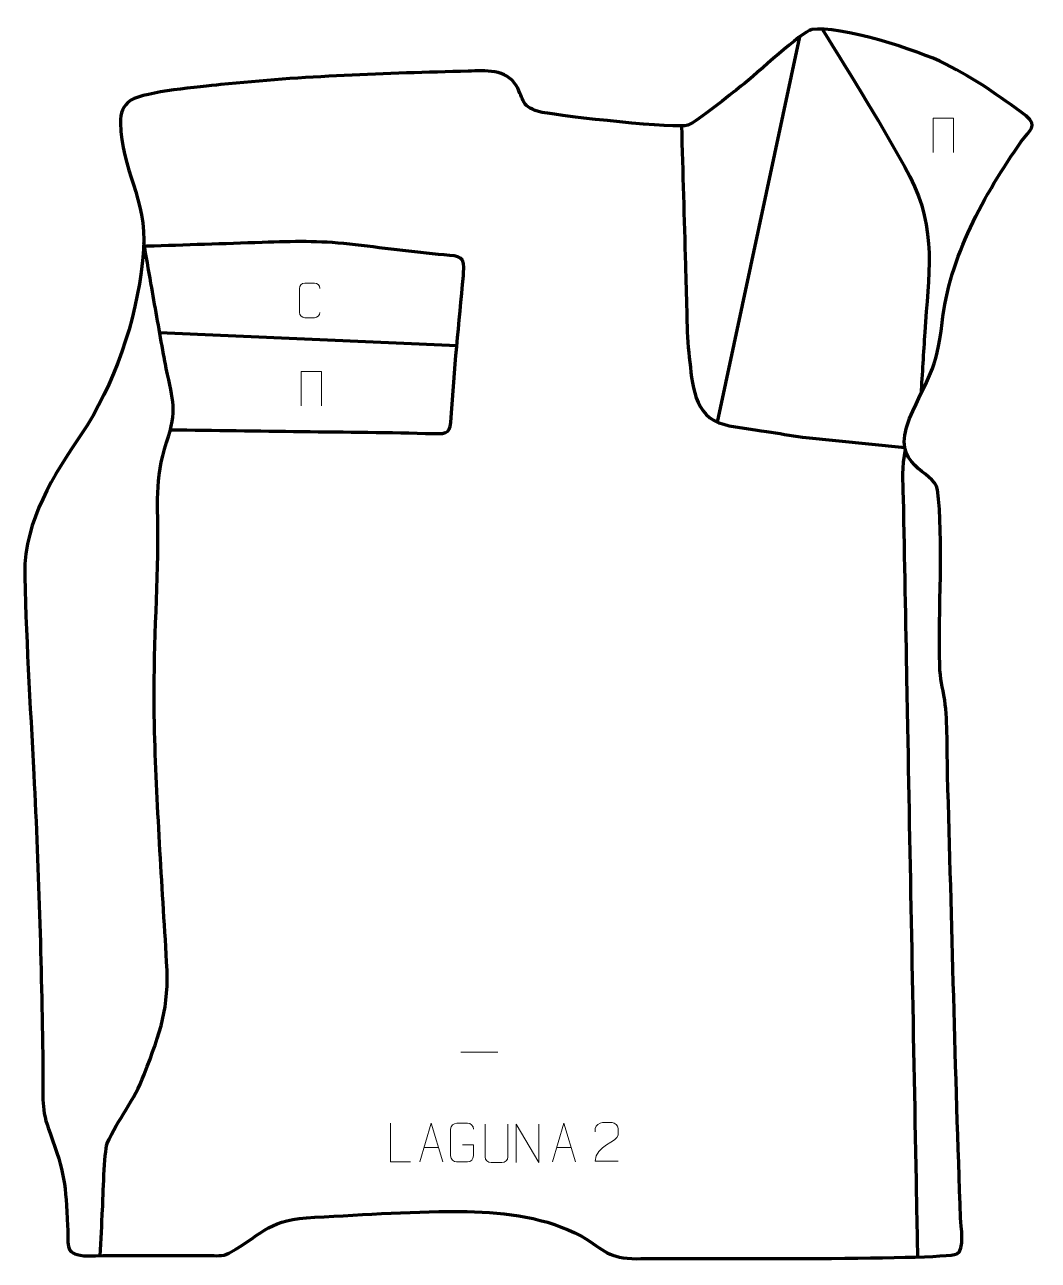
# Model space of a CAD drawing. Header units: millimetres. Extents: x -537 to 120, y -75 to 725.
import ezdxf

# ---------------------------------------------------------------- set-up
doc = ezdxf.new("R2010")
doc.units = ezdxf.units.MM
doc.header["$MEASUREMENT"] = 0
doc.layers.add('layer 2', color=7, linetype='Continuous')
doc.layers.add('layer 3', color=7, linetype='Continuous')

msp = doc.modelspace()

# ---------------------------------------------------------------- linework, layer by layer
at = {"layer": 'layer 2', "color": 142, "lineweight": 158}
for points, knots in [([(-20.4533, 722.6308), (-1.3761, 691.0678), (19.1797, 659.254), (36.3873, 626.7011), (36.3873, 626.7011), (54.3913, 592.6414), (48.4217, 562.3982), (46.1208, 525.8879), (46.1208, 525.8879), (45.2777, 512.5098), (44.436, 499.1315), (43.5908, 485.7535)], [0, 0, 0, 0, 0.25, 0.25, 0.25, 0.25, 0.5, 0.5, 0.5, 0.5, 1, 1, 1, 1]), ([(-111.477, 659.4754), (-110.6123, 629.505), (-109.7476, 599.5346), (-108.8829, 569.5642), (-108.8829, 569.5642), (-108.5947, 559.5741), (-108.3065, 549.5839), (-108.0182, 539.5938), (-108.0182, 539.5938), (-107.7602, 530.6516), (-107.9571, 521.5732), (-106.7541, 512.7078), (-106.7541, 512.7078), (-104.7028, 496.9331), (-104.9374, 474.0378), (-87.2687, 467.2536), (-87.2687, 467.2536), (-79.7291, 464.3587), (-65.0243, 462.9921), (-56.3541, 461.5978), (-56.3541, 461.5978), (-48.5768, 460.3471), (-40.7992, 459.0979), (-33.0216, 457.8492), (-33.0216, 457.8492), (-33.0216, 457.8492), (33.1992, 451.1413), (33.1992, 451.1413)], [0, 0, 0, 0, 0.125, 0.125, 0.125, 0.125, 0.25, 0.25, 0.25, 0.25, 0.375, 0.375, 0.375, 0.375, 0.5, 0.5, 0.5, 0.5, 0.625, 0.625, 0.625, 0.625, 0.75, 0.75, 0.75, 0.75, 1, 1, 1, 1]), ([(-442.4779, 462.75), (-414.0892, 462.3647), (-385.7006, 461.9794), (-357.3119, 461.5941), (-357.3119, 461.5941), (-328.9543, 461.2093), (-300.2902, 461.1227), (-271.9756, 460.2481), (-271.9756, 460.2481), (-262.0968, 459.943), (-261.3176, 460.9659), (-260.6563, 470.6829), (-260.6563, 470.6829), (-258.5884, 501.0689), (-255.5964, 532.1977), (-252.6728, 562.5484), (-252.6728, 562.5484), (-252.6728, 562.5484), (-252.528, 564.0515), (-252.528, 564.0515), (-252.528, 564.0515), (-251.4485, 575.2293), (-254.7956, 575.097), (-265.1293, 575.9935), (-265.1293, 575.9935), (-285.2246, 577.7368), (-306.1528, 580.6572), (-326.3224, 582.8989), (-326.3224, 582.8989), (-346.8786, 585.184), (-362.3155, 584.6807), (-383.014, 583.9999), (-383.014, 583.9999), (-407.9213, 583.1806), (-432.8286, 582.3614), (-457.736, 581.5422), (-457.736, 581.5422), (-457.736, 581.5422), (-459.2304, 581.493), (-459.2304, 581.493)], [0, 0, 0, 0, 0.09090909, 0.09090909, 0.09090909, 0.09090909, 0.18181818, 0.18181818, 0.18181818, 0.18181818, 0.27272727, 0.27272727, 0.27272727, 0.27272727, 0.36363636, 0.36363636, 0.36363636, 0.36363636, 0.45454545, 0.45454545, 0.45454545, 0.45454545, 0.54545455, 0.54545455, 0.54545455, 0.54545455, 0.63636364, 0.63636364, 0.63636364, 0.63636364, 0.72727273, 0.72727273, 0.72727273, 0.72727273, 0.81818182, 0.81818182, 0.81818182, 0.81818182, 1, 1, 1, 1]), ([(-487.9148, -72.204), (-487.4069, -62.1424), (-486.8991, -52.0807), (-486.3912, -42.0191), (-486.3912, -42.0191), (-486.0151, -34.1312), (-485.3877, -5.0498), (-483.3851, 0.3579), (-483.3851, 0.3579), (-476.2879, 16.65), (-465.9207, 27.8374), (-459.3852, 45.2091), (-459.3852, 45.2091), (-448.8056, 73.302), (-443.0669, 87.3725), (-444.8832, 118.1685), (-444.8832, 118.1685), (-447.8754, 169.0525), (-451.4846, 220.9125), (-452.8537, 271.8015), (-452.8537, 271.8015), (-453.7585, 310.433), (-451.1467, 350.0771), (-450.4965, 388.8853), (-450.4965, 388.8853), (-450.3625, 412.9926), (-452.7595, 430.8003), (-444.9565, 454.4306), (-444.9565, 454.4306), (-437.7412, 476.2812), (-440.777, 480.4709), (-445.1061, 502.4873), (-445.1061, 502.4873), (-445.8846, 506.4463), (-446.6484, 510.3979), (-447.3738, 514.3673), (-447.3738, 514.3673), (-449.9349, 528.7533), (-452.5206, 543.1343), (-455.0438, 557.5271), (-455.0438, 557.5271), (-456.5855, 566.3521), (-458.1271, 575.1772), (-459.6688, 584.0022)], [0, 0, 0, 0, 0.08333333, 0.08333333, 0.08333333, 0.08333333, 0.16666667, 0.16666667, 0.16666667, 0.16666667, 0.25, 0.25, 0.25, 0.25, 0.33333333, 0.33333333, 0.33333333, 0.33333333, 0.41666667, 0.41666667, 0.41666667, 0.41666667, 0.5, 0.5, 0.5, 0.5, 0.58333333, 0.58333333, 0.58333333, 0.58333333, 0.66666667, 0.66666667, 0.66666667, 0.66666667, 0.75, 0.75, 0.75, 0.75, 0.83333333, 0.83333333, 0.83333333, 0.83333333, 1, 1, 1, 1]), ([(33.4701, 449.9157), (30.8952, 438.4148), (31.8973, 429.9832), (32.1214, 418.3992), (32.1214, 418.3992), (32.8945, 378.4468), (33.6305, 338.4928), (34.3847, 298.54), (34.3847, 298.54), (34.5639, 289.0511), (34.743, 279.5622), (34.9221, 270.0734), (34.9221, 270.0734), (35.8272, 222.1296), (36.7323, 174.1858), (37.6374, 126.242), (37.6374, 126.242), (38.5803, 76.3006), (39.5231, 26.3592), (40.4659, -23.5823), (40.4659, -23.5823), (40.7676, -39.5635), (41.0693, -55.5448), (41.371, -71.5261), (41.371, -71.5261), (41.371, -71.5261), (41.3993, -73.0243), (41.3993, -73.0243)], [0, 0, 0, 0, 0.125, 0.125, 0.125, 0.125, 0.25, 0.25, 0.25, 0.25, 0.375, 0.375, 0.375, 0.375, 0.5, 0.5, 0.5, 0.5, 0.625, 0.625, 0.625, 0.625, 0.75, 0.75, 0.75, 0.75, 1, 1, 1, 1])]:
    msp.add_open_spline(points, degree=3, knots=knots, dxfattribs=at)
for points in [[(-88.2143, 467.6393), (-88.2143, 467.6393), (-34.8805, 717.3032), (-34.8805, 717.3032)], [(-449.469, 525.6147), (-449.469, 525.6147), (-256.7921, 517.314), (-256.7921, 517.314)]]:
    msp.add_open_spline(points, degree=3, dxfattribs=at)
at = {"layer": 'layer 3', "color": 242, "lineweight": 158}
msp.add_open_spline([(-27.0052, 721.8768), (-9.7155, 725.0596), (42.6024, 708.1416), (59.2989, 699.8282), (59.2989, 699.8282), (79.8224, 689.2636), (93.3142, 679.6481), (111.7284, 666.0412), (111.7284, 666.0412), (119.6348, 658.9406), (114.4648, 657.2419), (108.6301, 649.3555), (108.6301, 649.3555), (84.7002, 615.3048), (61.8415, 574.1312), (57.3827, 532.176), (57.3827, 532.176), (53.4547, 500.1993), (48.4064, 497.5093), (36.1815, 469.9382), (36.1815, 469.9382), (23.1119, 437.893), (52.2939, 436.8515), (54.3378, 423.8833), (54.3378, 423.8833), (58.5783, 392.3168), (54.6342, 344.2132), (55.7647, 310.3358), (55.7647, 310.3358), (56.0853, 300.7285), (57.5801, 296.5396), (59.0375, 287.6412), (59.0375, 287.6412), (61.0726, 272.9046), (60.4419, 254.3007), (60.8935, 239.0069), (60.8935, 239.0069), (63.7102, 143.4332), (65.7575, 47.6688), (69.3518, -47.8597), (69.3518, -47.8597), (69.5481, -53.0782), (72.1035, -68.3036), (66.8919, -71.0901), (66.8919, -71.0901), (56.5509, -75.1882), (-117.596, -73.8384), (-140.3737, -74.1512), (-140.3737, -74.1512), (-158.982, -74.1781), (-160.9327, -68.6965), (-176.1727, -59.6261), (-176.1727, -59.6261), (-198.9992, -47.3422), (-224.65, -44.2526), (-250.2316, -43.5912), (-250.2316, -43.5912), (-282.8335, -43.1509), (-316.3062, -45.6738), (-348.9375, -47.2832), (-348.9375, -47.2832), (-379.3641, -48.9639), (-379.8518, -56.4493), (-404.5096, -70.5258), (-404.5096, -70.5258), (-408.7378, -72.9396), (-412.8731, -72.0461), (-417.9063, -72.0632), (-417.9063, -72.0632), (-443.7523, -72.1484), (-470.0344, -71.7277), (-495.8123, -72.3685), (-495.8123, -72.3685), (-511.5771, -71.7361), (-508.385, -66.7118), (-509.0671, -52.9071), (-509.0671, -52.9071), (-510.3686, -26.3261), (-510.8196, -18.3077), (-520.4267, 7.0712), (-520.4267, 7.0712), (-526.4574, 23.0025), (-524.8082, 29.9133), (-525.0052, 46.1241), (-525.0052, 46.1241), (-525.7904, 110.735), (-527.6324, 174.9185), (-530.9025, 239.4308), (-530.9025, 239.4308), (-533.1968, 284.6883), (-536.2778, 330.7542), (-536.8152, 375.9919), (-536.8152, 375.9919), (-533.9246, 411.0009), (-514.95, 437.3964), (-496.3114, 465.5862), (-496.3114, 465.5862), (-475.7946, 499.4556), (-462.7715, 540.0602), (-459.8359, 579.5701), (-459.8359, 579.5701), (-457.8009, 612.2367), (-474.2282, 631.3354), (-474.7941, 661.462), (-474.7941, 661.462), (-474.7541, 667.9511), (-473.3818, 672.2167), (-468.1392, 676.1621), (-468.1392, 676.1621), (-458.0398, 681.9304), (-423.3115, 684.7367), (-409.7961, 686.2576), (-409.7961, 686.2576), (-357.2882, 691.8173), (-302.5008, 693.5279), (-249.66, 694.984), (-249.66, 694.984), (-238.5449, 695.2401), (-224.8766, 696.4861), (-218.484, 685.5874), (-218.484, 685.5874), (-212.9541, 676.1597), (-216.0294, 671.5694), (-201.6063, 668.2831), (-201.6063, 668.2831), (-187.642, 665.516), (-113.3085, 657.4116), (-107.329, 659.9431), (-107.329, 659.9431), (-100.764, 662.7226), (-79.914, 679.7888), (-72.9105, 685.233), (-72.9105, 685.233), (-61.9741, 693.4045), (-34.0577, 720.5786), (-27.0052, 721.8768)], degree=3, knots=[0, 0, 0, 0, 0.02857143, 0.02857143, 0.02857143, 0.02857143, 0.05714286, 0.05714286, 0.05714286, 0.05714286, 0.08571429, 0.08571429, 0.08571429, 0.08571429, 0.11428571, 0.11428571, 0.11428571, 0.11428571, 0.14285714, 0.14285714, 0.14285714, 0.14285714, 0.17142857, 0.17142857, 0.17142857, 0.17142857, 0.2, 0.2, 0.2, 0.2, 0.22857143, 0.22857143, 0.22857143, 0.22857143, 0.25714286, 0.25714286, 0.25714286, 0.25714286, 0.28571429, 0.28571429, 0.28571429, 0.28571429, 0.31428571, 0.31428571, 0.31428571, 0.31428571, 0.34285714, 0.34285714, 0.34285714, 0.34285714, 0.37142857, 0.37142857, 0.37142857, 0.37142857, 0.4, 0.4, 0.4, 0.4, 0.42857143, 0.42857143, 0.42857143, 0.42857143, 0.45714286, 0.45714286, 0.45714286, 0.45714286, 0.48571429, 0.48571429, 0.48571429, 0.48571429, 0.51428571, 0.51428571, 0.51428571, 0.51428571, 0.54285714, 0.54285714, 0.54285714, 0.54285714, 0.57142857, 0.57142857, 0.57142857, 0.57142857, 0.6, 0.6, 0.6, 0.6, 0.62857143, 0.62857143, 0.62857143, 0.62857143, 0.65714286, 0.65714286, 0.65714286, 0.65714286, 0.68571429, 0.68571429, 0.68571429, 0.68571429, 0.71428571, 0.71428571, 0.71428571, 0.71428571, 0.74285714, 0.74285714, 0.74285714, 0.74285714, 0.77142857, 0.77142857, 0.77142857, 0.77142857, 0.8, 0.8, 0.8, 0.8, 0.82857143, 0.82857143, 0.82857143, 0.82857143, 0.85714286, 0.85714286, 0.85714286, 0.85714286, 0.88571429, 0.88571429, 0.88571429, 0.88571429, 0.91428571, 0.91428571, 0.91428571, 0.91428571, 0.94285714, 0.94285714, 0.94285714, 0.94285714, 1, 1, 1, 1], dxfattribs=at)
at = {"layer": 'layer 3', "color": 250, "lineweight": 9}
for points, knots in [([(51.6296, 642.2096), (51.6296, 642.2096), (51.6296, 664.5599), (51.6296, 664.5599), (51.6296, 664.5599), (51.6296, 664.5599), (64.7479, 664.5599), (64.7479, 664.5599), (64.7479, 664.5599), (64.7479, 664.5599), (64.7479, 642.2096), (64.7479, 642.2096)], [0, 0, 0, 0, 0.25, 0.25, 0.25, 0.25, 0.5, 0.5, 0.5, 0.5, 1, 1, 1, 1]), ([(-345.6458, 538.7179), (-345.771, 536.6369), (-347.2732, 535.3117), (-349.1969, 535.302), (-349.1969, 535.302), (-351.2855, 535.3023), (-353.3741, 535.3023), (-355.4624, 535.302), (-355.4624, 535.302), (-357.1866, 535.2076), (-358.953, 536.8955), (-358.943, 538.7023), (-358.943, 538.7023), (-358.9426, 543.8705), (-358.9426, 549.0382), (-358.943, 554.2056), (-358.943, 554.2056), (-358.9392, 556.1207), (-357.3747, 557.6606), (-355.4468, 557.6485), (-355.4468, 557.6485), (-353.3638, 557.6485), (-351.2803, 557.6485), (-349.1969, 557.6485), (-349.1969, 557.6485), (-347.4534, 557.6803), (-345.6697, 556.3444), (-345.6458, 554.161)], [0, 0, 0, 0, 0.125, 0.125, 0.125, 0.125, 0.25, 0.25, 0.25, 0.25, 0.375, 0.375, 0.375, 0.375, 0.5, 0.5, 0.5, 0.5, 0.625, 0.625, 0.625, 0.625, 0.75, 0.75, 0.75, 0.75, 1, 1, 1, 1]), ([(-357.7953, 478.1485), (-357.7953, 478.1485), (-357.7953, 500.4988), (-357.7953, 500.4988), (-357.7953, 500.4988), (-357.7953, 500.4988), (-344.677, 500.4988), (-344.677, 500.4988), (-344.677, 500.4988), (-344.677, 500.4988), (-344.677, 478.1485), (-344.677, 478.1485)], [0, 0, 0, 0, 0.25, 0.25, 0.25, 0.25, 0.5, 0.5, 0.5, 0.5, 1, 1, 1, 1]), ([(-287.0511, -11.3891), (-287.0511, -11.3891), (-300.0002, -11.3891), (-300.0002, -11.3891), (-300.0002, -11.3891), (-300.0002, -11.3891), (-300.0002, 13.5645), (-300.0002, 13.5645)], [0, 0, 0, 0, 0.33333333, 0.33333333, 0.33333333, 0.33333333, 1, 1, 1, 1]), ([(-280.9961, -11.389), (-280.9961, -11.389), (-273.6251, 13.5645), (-273.6251, 13.5645), (-273.6251, 13.5645), (-273.6251, 13.5645), (-266.0552, -11.389), (-266.0552, -11.389)], [0, 0, 0, 0, 0.33333333, 0.33333333, 0.33333333, 0.33333333, 1, 1, 1, 1]), ([(-253.2707, -0.4033), (-253.2707, -0.4033), (-246.1026, -0.4033), (-246.1026, -0.4033), (-246.1026, -0.4033), (-246.1026, -0.4033), (-246.1026, -7.5714), (-246.1026, -7.5714), (-246.1026, -7.5714), (-246.2423, -9.8948), (-247.9195, -11.3744), (-250.0673, -11.3852), (-250.0673, -11.3852), (-252.3991, -11.3848), (-254.7311, -11.3848), (-257.0626, -11.3852), (-257.0626, -11.3852), (-258.9875, -11.4906), (-260.9597, -9.6061), (-260.9485, -7.5888), (-260.9485, -7.5888), (-260.9481, -1.8187), (-260.9481, 3.951), (-260.9485, 9.7203), (-260.9485, 9.7203), (-260.9443, 11.8584), (-259.1975, 13.5776), (-257.0452, 13.5642), (-257.0452, 13.5642), (-254.7195, 13.5642), (-252.3934, 13.5642), (-250.0673, 13.5642), (-250.0673, 13.5642), (-248.1206, 13.5996), (-246.1292, 12.1081), (-246.1026, 9.6704)], [0, 0, 0, 0, 0.1, 0.1, 0.1, 0.1, 0.2, 0.2, 0.2, 0.2, 0.3, 0.3, 0.3, 0.3, 0.4, 0.4, 0.4, 0.4, 0.5, 0.5, 0.5, 0.5, 0.6, 0.6, 0.6, 0.6, 0.7, 0.7, 0.7, 0.7, 0.8, 0.8, 0.8, 0.8, 1, 1, 1, 1]), ([(-223.9435, 13.0777), (-223.9439, 7.5382), (-223.8481, -2.6636), (-223.8477, -8.204), (-223.8477, -8.204), (-223.9875, -10.4435), (-225.6647, -11.8697), (-227.8124, -11.8802), (-227.8124, -11.8802), (-230.1443, -11.8798), (-232.4762, -11.8798), (-234.8077, -11.8802), (-234.8077, -11.8802), (-236.7327, -11.9817), (-238.7048, -10.1652), (-238.6936, -8.2207), (-238.6936, -8.2207), (-238.6933, -2.6588), (-238.5979, 7.5166), (-238.5983, 13.0777)], [0, 0, 0, 0, 0.16666667, 0.16666667, 0.16666667, 0.16666667, 0.33333333, 0.33333333, 0.33333333, 0.33333333, 0.5, 0.5, 0.5, 0.5, 0.66666667, 0.66666667, 0.66666667, 0.66666667, 1, 1, 1, 1]), ([(-218.5981, -11.88), (-218.5981, -11.88), (-218.5981, 13.0735), (-218.5981, 13.0735), (-218.5981, 13.0735), (-218.5981, 13.0735), (-203.9433, -11.88), (-203.9433, -11.88), (-203.9433, -11.88), (-203.9433, -11.88), (-203.9433, 13.0735), (-203.9433, 13.0735)], [0, 0, 0, 0, 0.25, 0.25, 0.25, 0.25, 0.5, 0.5, 0.5, 0.5, 1, 1, 1, 1]), ([(-194.9961, -11.389), (-194.9961, -11.389), (-187.6251, 13.5645), (-187.6251, 13.5645), (-187.6251, 13.5645), (-187.6251, 13.5645), (-180.0552, -11.389), (-180.0552, -11.389)], [0, 0, 0, 0, 0.33333333, 0.33333333, 0.33333333, 0.33333333, 1, 1, 1, 1]), ([(-152.5639, -11.0184), (-157.4783, -11.0181), (-162.3927, -11.0181), (-167.3068, -11.0184), (-167.3068, -11.0184), (-167.3068, -1.0861), (-152.6558, 1.5551), (-152.5639, 5.8654), (-152.5639, 5.8654), (-152.5642, 7.2895), (-152.5642, 8.7132), (-152.5639, 10.1365), (-152.5639, 10.1365), (-152.5808, 12.2136), (-154.7036, 13.9384), (-156.3746, 13.9557), (-156.3746, 13.9557), (-158.4478, 13.9553), (-160.5207, 13.9553), (-162.5931, 13.9557), (-162.5931, 13.9557), (-164.4152, 13.9722), (-167.2399, 12.1801), (-167.3068, 10.0865), (-167.3068, 10.0865), (-167.3068, 10.0865), (-167.3068, 8.0317), (-167.3068, 8.0317)], [0, 0, 0, 0, 0.125, 0.125, 0.125, 0.125, 0.25, 0.25, 0.25, 0.25, 0.375, 0.375, 0.375, 0.375, 0.5, 0.5, 0.5, 0.5, 0.625, 0.625, 0.625, 0.625, 0.75, 0.75, 0.75, 0.75, 1, 1, 1, 1])]:
    msp.add_open_spline(points, degree=3, knots=knots, dxfattribs=at)
for points in [[(-254.3059, 59.6749), (-254.3059, 59.6749), (-230.3279, 59.6749), (-230.3279, 59.6749)], [(-278.2735, -2.1396), (-278.2735, -2.1396), (-268.7778, -2.1396), (-268.7778, -2.1396)], [(-192.2735, -2.1396), (-192.2735, -2.1396), (-182.7778, -2.1396), (-182.7778, -2.1396)]]:
    msp.add_open_spline(points, degree=3, dxfattribs=at)

doc.saveas('drawing.dxf')
